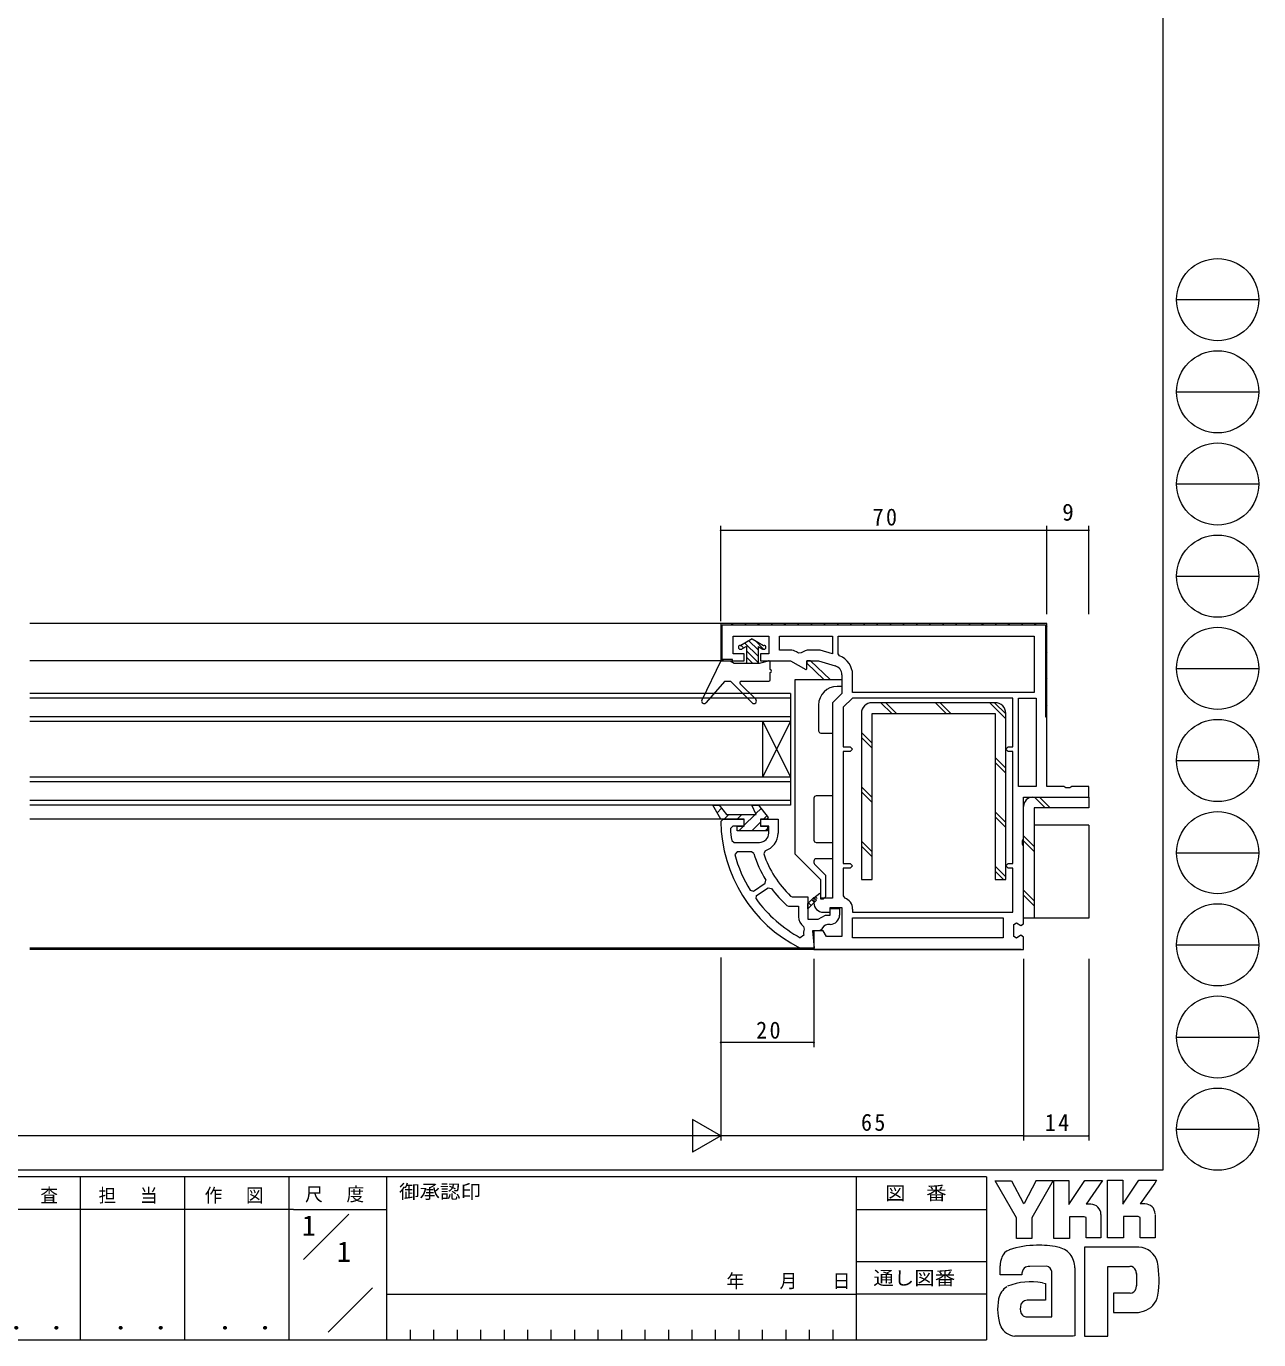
# Model space of a CAD drawing. Units: millimetres on the paper. Extents: x -420 to 373, y -297 to 267.
# Drawn here: x 108.3 to 372.9, y -297 to -14.9 of the extents above; entities that cross this region are included whole.
import ezdxf
from ezdxf.enums import TextEntityAlignment as Align

# ---------------------------------------------------------------- set-up
doc = ezdxf.new("R2010")
doc.units = ezdxf.units.MM
for name, color, linetype, lineweight in [('0-1_YKK_ZWAK', 7, 'Continuous', 9), ('0-3_YKK_12', 2, 'Continuous', 9), ('0-4_YKK_D', 6, 'Continuous', 9), ('0-6_YKK_13', 4, 'Continuous', 9), ('0-7_YKK_11', 7, 'Continuous', 9)]:
    doc.layers.add(name, color=color, linetype=linetype, lineweight=lineweight)
doc.layers.add('0-2_USER1', color=3, linetype='Continuous')
doc.styles.add('ＭＳ ゴシック', font='')
doc.styles.get('ＭＳ ゴシック').set_extended_font_data('MS Gothic')

msp = doc.modelspace()

# ---------------------------------------------------------------- linework, layer by layer
at = {"layer": '0-1_YKK_ZWAK'}
for p, q in [((352.3, 264.4), (352.3, -260.6)), ((355.276, -73.616), (372.916, -73.616)), ((355.276, -93.412), (372.916, -93.412)), ((355.276, -113.208), (372.916, -113.208)), ((355.276, -133.004), (372.916, -133.004)), ((355.276, -152.8), (372.916, -152.8)), ((355.276, -172.596), (372.916, -172.596)), ((355.276, -192.392), (372.916, -192.392)), ((355.276, -212.188), (372.916, -212.188)), ((355.276, -231.984), (372.916, -231.984)), ((355.276, -251.78), (372.916, -251.78)), ((352.3, -260.6), (-417.7, -260.6)), ((314.5, -262), (-417.7, -262)), ((119.9, -262), (119.9, -297)), ((142.3, -262), (142.3, -297)), ((164.7, -262), (164.7, -297)), ((185.7, -262), (185.7, -297)), ((286.5, -262), (286.5, -297)), ((314.5, -262), (314.5, -297)), ((316.337, -262.906), (319.851, -262.906)), ((320.932, -270.799), (316.337, -262.906)), ((325.136, -262.798), (322.581, -267.771)), ((328.96, -275.231), (328.96, -262.825)), ((340.474, -262.717), (343.745, -262.717)), ((340.474, -275.123), (340.474, -262.717)), ((347.178, -262.717), (350.962, -262.717)), ((350.583, -263.365), (347.461, -267.825)), ((350.962, -262.717), (350.583, -263.365)), ((336.879, -267.906), (335.84, -267.906)), ((348.501, -267.825), (347.461, -267.825)), ((165.684, -268.999), (97.5, -268.999)), ((165.684, -268.999), (185.7, -268.999)), ((167.87, -279.736), (177.564, -270.043)), ((286.5, -269), (314.5, -269)), ((335.474, -270.582), (332.284, -270.582)), ((339.042, -270.069), (339.042, -275.15)), ((343.88, -270.555), (343.88, -275.123)), ((347.069, -270.555), (343.88, -270.555)), ((347.502, -270.717), (347.069, -270.555)), ((347.502, -275.096), (347.502, -270.717)), ((350.664, -270.069), (350.664, -275.096)), ((343.88, -275.123), (340.474, -275.123)), ((347.502, -275.046), (347.553, -275.096)), ((350.664, -275.096), (347.502, -275.096)), ((347.124, -277.096), (335.528, -277.096)), ((335.528, -277.096), (335.528, -296.206)), ((286.5, -280.199), (314.5, -280.199)), ((317.418, -283.07), (317.418, -281.141)), ((327.446, -281.205), (323.748, -281.275)), ((333.42, -281.583), (333.42, -296.179)), ((340.555, -281.259), (345.204, -281.259)), ((340.555, -296.206), (340.555, -281.259)), ((322.067, -283.07), (317.418, -283.07)), ((328.527, -292.071), (328.527, -282.34)), ((346.673, -282.756), (346.691, -285.391)), ((173.172, -295.345), (182.696, -285.821)), ((185.7, -287.2), (286.5, -287.2)), ((314.5, -287.199), (286.5, -287.199)), ((341.772, -286.989), (341.772, -291.125)), ((345.313, -286.989), (341.772, -286.989)), ((327.176, -288.53), (323.181, -288.535)), ((322.905, -292.071), (328.527, -292.071)), ((328.095, -292.071), (328.446, -292.071)), ((328.527, -292.07), (328.528, -292.071)), ((341.772, -291.125), (347.097, -291.125)), ((347.097, -291.125), (348.178, -290.882)), ((190.74, -294.9), (190.74, -297)), ((195.78, -294.9), (195.78, -297)), ((200.82, -294.9), (200.82, -297)), ((205.86, -294.9), (205.86, -297)), ((210.9, -294.9), (210.9, -297)), ((215.94, -294.9), (215.94, -297)), ((220.98, -294.9), (220.98, -297)), ((226.02, -294.9), (226.02, -297)), ((231.06, -294.9), (231.06, -297)), ((236.1, -294.9), (236.1, -297)), ((241.14, -294.9), (241.14, -297)), ((246.18, -294.9), (246.18, -297)), ((251.22, -294.9), (251.22, -297)), ((256.26, -294.9), (256.26, -297)), ((261.3, -294.9), (261.3, -297)), ((266.34, -294.9), (266.34, -297)), ((271.38, -294.9), (271.38, -297)), ((276.42, -294.9), (276.42, -297)), ((281.46, -294.9), (281.46, -297)), ((333.42, -296.179), (333.095, -296.233)), ((-417.7, -297), (314.5, -297)), ((322.067, -296.26), (320.58, -296.26)), ((333.095, -296.233), (322.067, -296.26))]:
    msp.add_line(p, q, dxfattribs=at)
for points in [[(319.851, -262.906), (322.364, -267.609), (322.581, -267.771)], [(325.136, -262.798), (328.762, -262.798), (324.229, -270.826)], [(328.96, -262.825), (332.176, -262.825), (332.176, -267.923), (335.555, -262.771)], [(335.555, -262.771), (339.38, -262.771), (335.84, -267.906)], [(343.745, -262.717), (343.745, -267.908), (347.178, -262.717)], [(324.229, -270.826), (324.229, -275.258), (320.932, -275.258), (320.932, -270.799)], [(332.284, -270.582), (332.284, -275.231), (328.96, -275.231)], [(339.042, -275.15), (335.906, -275.15), (335.906, -270.744), (335.474, -270.582)], [(326.473, -284.773), (327.176, -284.935), (327.176, -288.53)], [(335.528, -296.206), (339.772, -296.206), (340.555, -296.206)]]:
    msp.add_lwpolyline(points, dxfattribs=at)
for centre in [(364.096, -73.616), (364.096, -93.412), (364.096, -113.208), (364.096, -133.004), (364.096, -152.8), (364.096, -172.596), (364.096, -192.392), (364.096, -212.188), (364.096, -231.984), (364.096, -251.78)]:
    msp.add_circle(centre, 8.82, dxfattribs=at)
for centre, radius, start, end in [((336.879, -270.069), 2.163, 0.00165, 89.99603), ((348.501, -269.988), 2.163, 0.00165, 89.99603), ((320.106, -280.055), 2.444, 109.02126, 161.51263), ((325.222, -294.401), 17.68, 89.89165, 109.30847), ((325.741, -297.463), 20.748, 78.78009, 91.46938), ((329.03, -281.496), 4.449, 40.66422, 80.31693), ((328.809, -281.485), 4.612, 358.78058, 38.76563), ((346.972, -281.44), 4.341, 14.44571, 87.08746), ((322.459, -281.166), 5.037, 158.41083, 179.71774), ((324.175, -283.007), 2.109, 138.46381, 181.71359), ((323.615, -282.971), 1.701, 85.50551, 126.78038), ((326.956, -282.754), 1.625, 14.75519, 72.44994), ((345.365, -282.479), 1.229, 16.43123, 96.91661), ((330.666, -284.187), 20.86, 350.99026, 10.67624), ((324.02, -297.854), 13.309, 79.38097, 112.05824), ((343.031, -283.208), 3.673, 4.93422, 17.03551), ((320.927, -288.927), 3.908, 121.8271, 169.08475), ((345.314, -285.684), 1.306, 269.95467, 342.90144), ((343.01, -285.041), 3.697, 343.6902, 354.75362), ((347.035, -286.745), 4.291, 285.4429, 349.90448), ((327.949, -290.395), 11.082, 168.76372, 199.80078), ((324.082, -290.328), 2.369, 171.08202, 216.71922), ((323.19, -289.979), 1.445, 90.33952, 178.03638), ((323.15, -290.565), 1.526, 230.97279, 260.7549), ((320.94, -292.443), 3.823, 207.31435, 263.59464)]:
    msp.add_arc(centre, radius, start, end, dxfattribs=at)
at = {"layer": '0-3_YKK_12'}
for p, q in [((302.904, -143.184), (109.084, -143.184)), ((257.93, -151.184), (109.084, -151.184)), ((272.43, -158.184), (109.084, -158.184)), ((272.43, -159.184), (109.084, -159.184)), ((272.43, -158.184), (272.43, -182.184)), ((272.43, -163.184), (109.084, -163.184)), ((272.43, -164.184), (109.084, -164.184)), ((266.43, -176.184), (272.43, -164.184)), ((266.43, -164.184), (272.43, -176.184)), ((266.43, -176.184), (266.43, -164.184)), ((272.43, -176.184), (109.084, -176.184)), ((272.43, -177.184), (109.084, -177.184)), ((272.43, -181.184), (109.084, -181.184)), ((272.43, -182.184), (109.084, -182.184)), ((257.606, -185.184), (109.084, -185.184)), ((274.549, -212.884), (109.084, -212.884)), ((321.93, -213.184), (109.084, -213.184))]:
    msp.add_line(p, q, dxfattribs=at)
at = {"layer": '0-4_YKK_D'}
for p, q in [((257.43, -142.684), (257.43, -122.184)), ((327.43, -123.184), (257.43, -123.184)), ((327.43, -141.189), (327.43, -122.184)), ((327.43, -141.189), (327.43, -122.184)), ((336.43, -123.184), (327.43, -123.184)), ((336.43, -141.189), (336.43, -122.184)), ((257.43, -214.884), (257.43, -254.184)), ((257.43, -215.184), (257.43, -234.184)), ((257.43, -215.184), (257.43, -254.184)), ((277.43, -215.184), (277.43, -234.184)), ((322.43, -215.184), (322.43, -254.184)), ((322.43, -215.184), (322.43, -254.184)), ((336.43, -215.184), (336.43, -254.184)), ((277.43, -233.184), (257.43, -233.184)), ((257.43, -253.184), (251.367, -249.684)), ((251.367, -249.684), (251.367, -256.684)), ((250.43, -253.184), (-35.57, -253.184)), ((257.43, -253.184), (245.305, -253.184)), ((257.43, -253.184), (251.367, -256.684)), ((322.43, -253.184), (257.43, -253.184)), ((322.43, -253.184), (336.43, -253.184))]:
    msp.add_line(p, q, dxfattribs=at)
for centre, start, end in [((257.43, -123.184), 0, 180), ((257.43, -123.184), 180, 0), ((327.43, -123.184), 0, 180), ((327.43, -123.184), 0, 180), ((327.43, -123.184), 180, 0), ((327.43, -123.184), 180, 0), ((336.43, -123.184), 0, 180), ((336.43, -123.184), 180, 0), ((257.43, -233.184), 0, 180), ((257.43, -233.184), 180, 0), ((277.43, -233.184), 0, 180), ((277.43, -233.184), 180, 0), ((322.43, -253.184), 0, 180), ((322.43, -253.184), 0, 180), ((322.43, -253.184), 180, 0), ((322.43, -253.184), 180, 0), ((336.43, -253.184), 0, 180), ((336.43, -253.184), 180, 0)]:
    msp.add_arc(centre, 0.106, start, end, dxfattribs=at)
at = {"layer": '0-6_YKK_13'}
for p, q in [((264.18, -146.484), (261.755, -147.884)), ((264.18, -146.484), (266.605, -147.884)), ((261.63, -147.884), (261.755, -147.884)), ((261.63, -148.684), (261.862, -148.684)), ((261.78, -147.869), (262.366, -148.455)), ((262.93, -148.129), (262.062, -148.63)), ((262.634, -147.376), (265.43, -150.172)), ((262.93, -148.129), (262.93, -151.684)), ((262.93, -149.019), (265.43, -151.519)), ((263.488, -146.883), (265.43, -148.825)), ((264.785, -146.833), (266.636, -148.684)), ((265.43, -148.129), (266.297, -148.63)), ((265.43, -148.129), (265.43, -151.684)), ((266.497, -148.684), (266.73, -148.684)), ((266.605, -147.884), (266.73, -147.884)), ((257.43, -151.184), (253.378, -159.668)), ((257.43, -151.184), (259.43, -151.184)), ((259.43, -151.184), (260.296, -151.684)), ((260.296, -151.684), (265.73, -151.684)), ((262.93, -150.366), (264.247, -151.684)), ((265.73, -151.684), (267.656, -151.193)), ((268.03, -153.084), (268.03, -151.484)), ((276.73, -151.191), (275.93, -151.191)), ((275.93, -151.191), (275.93, -151.691)), ((275.93, -151.691), (279.592, -155.191)), ((280.907, -155.191), (276.73, -151.191)), ((268.03, -155.284), (268.03, -153.684)), ((258.33, -155.584), (254.203, -160.216)), ((258.33, -155.584), (259.53, -155.584)), ((264.169, -160.223), (259.53, -155.584)), ((261.597, -156.096), (264.946, -159.445)), ((261.81, -155.584), (267.73, -155.584)), ((273.43, -192.691), (273.43, -155.191)), ((273.43, -155.191), (283.43, -155.191)), ((283.43, -156.691), (282.43, -156.691)), ((283.43, -155.191), (283.43, -156.691)), ((278.43, -160.691), (278.43, -166.191)), ((316.33, -160.184), (289.93, -160.184)), ((291.828, -160.184), (294.128, -162.484)), ((292.889, -160.184), (295.189, -162.484)), ((303.495, -160.184), (305.795, -162.484)), ((304.557, -160.184), (306.857, -162.484)), ((315.162, -160.184), (318.63, -163.651)), ((316.224, -160.184), (318.63, -162.589)), ((287.63, -162.484), (287.63, -198.184)), ((289.93, -162.484), (316.33, -162.484)), ((289.93, -198.184), (289.93, -162.484)), ((316.33, -162.484), (316.33, -198.184)), ((318.63, -198.184), (318.63, -162.484)), ((287.63, -166.591), (289.93, -168.891)), ((287.63, -167.653), (289.93, -169.953)), ((316.33, -171.957), (318.63, -174.257)), ((316.33, -173.018), (318.63, -175.318)), ((287.63, -178.259), (289.93, -180.558)), ((287.63, -179.32), (289.93, -181.62)), ((324.43, -180.484), (336.43, -180.484)), ((324.762, -180.484), (327.062, -182.784)), ((325.824, -180.484), (328.124, -182.784)), ((336.43, -180.484), (336.43, -182.784)), ((277.43, -180.691), (277.43, -189.691)), ((322.43, -206.484), (322.43, -182.484)), ((324.73, -182.784), (324.73, -206.484)), ((336.43, -182.784), (324.73, -182.784)), ((316.33, -183.624), (318.63, -185.924)), ((316.33, -184.685), (318.63, -186.985)), ((322.43, -188.757), (324.73, -191.057)), ((336.43, -186.484), (324.73, -186.484)), ((287.63, -189.926), (289.93, -192.226)), ((287.63, -190.987), (289.93, -193.287)), ((322.43, -189.818), (324.73, -192.118)), ((278.93, -198.191), (273.43, -192.691)), ((277.43, -194.191), (277.43, -194.504)), ((277.576, -194.858), (279.93, -197.212)), ((316.33, -195.291), (318.63, -197.591)), ((316.33, -196.353), (318.161, -198.184)), ((287.63, -198.184), (289.93, -198.184)), ((316.33, -198.184), (318.63, -198.184)), ((322.43, -200.424), (324.73, -202.724)), ((322.43, -201.485), (324.73, -203.785)), ((324.73, -206.484), (322.43, -206.484))]:
    msp.add_line(p, q, dxfattribs=at)
for points in [[(278.93, -166.691), (281.43, -166.691), (281.43, -180.191), (277.93, -180.191)], [(336.43, -186.484), (336.43, -206.484), (324.73, -206.484)], [(277.93, -190.191), (281.43, -190.191), (281.43, -193.691), (277.93, -193.691)], [(279.93, -197.212), (279.93, -201.891), (279.43, -202.391), (278.93, -202.391), (278.93, -198.191)]]:
    msp.add_lwpolyline(points, dxfattribs=at)
for centre, radius, start, end in [((261.63, -148.284), 0.4, 90, 270), ((261.862, -148.284), 0.4, 270, 299.99998), ((266.497, -148.284), 0.4, 239.99998, 270), ((266.73, -148.284), 0.4, 270, 90), ((267.73, -151.484), 0.3, 0, 104.29437), ((268.03, -153.384), 0.3, 270, 90), ((261.81, -155.884), 0.3, 90, 224.99998), ((267.73, -155.284), 0.3, 270, 0), ((282.43, -160.691), 4, 90, 180), ((253.83, -159.884), 0.5, 154.47647, 318.30571), ((264.557, -159.834), 0.55, 225, 45), ((289.93, -162.484), 2.3, 90, 180), ((316.33, -162.484), 2.3, 0, 90), ((278.93, -166.191), 0.5, 180, 270), ((277.93, -180.691), 0.5, 90, 180), ((324.43, -182.484), 2, 90, 180), ((277.93, -189.691), 0.5, 180, 270), ((277.93, -194.191), 0.5, 90, 180), ((277.93, -194.504), 0.5, 180, 224.99998)]:
    msp.add_arc(centre, radius, start, end, dxfattribs=at)
at = {"layer": '0-7_YKK_11'}
for p, q in [((260.062, -143.184), (259.762, -143.484)), ((262.891, -143.184), (262.591, -143.484)), ((265.719, -143.184), (265.419, -143.484)), ((268.547, -143.184), (268.247, -143.484)), ((271.376, -143.184), (271.076, -143.484)), ((274.204, -143.184), (273.904, -143.484)), ((277.033, -143.184), (276.733, -143.484)), ((279.861, -143.184), (279.561, -143.484)), ((282.69, -143.184), (282.389, -143.484)), ((285.518, -143.184), (285.218, -143.484)), ((288.346, -143.184), (288.046, -143.484)), ((291.175, -143.184), (290.875, -143.484)), ((294.003, -143.184), (293.703, -143.484)), ((296.832, -143.184), (296.532, -143.484)), ((299.66, -143.184), (299.36, -143.484)), ((302.489, -143.184), (302.188, -143.484)), ((305.317, -143.184), (305.017, -143.484)), ((308.145, -143.184), (307.845, -143.484)), ((310.974, -143.184), (310.674, -143.484)), ((313.802, -143.184), (313.502, -143.484)), ((316.631, -143.184), (316.331, -143.484)), ((319.459, -143.184), (319.159, -143.484)), ((322.287, -143.184), (321.988, -143.484)), ((325.116, -143.184), (324.816, -143.484)), ((327.43, -143.698), (327.13, -143.998)), ((257.73, -145.516), (257.43, -145.816)), ((270.03, -145.884), (281.43, -145.884)), ((282.63, -145.884), (324.73, -145.884)), ((327.43, -146.527), (327.13, -146.827)), ((257.73, -148.345), (257.43, -148.645)), ((327.43, -149.355), (327.13, -149.655)), ((258.019, -150.884), (257.752, -151.151)), ((257.93, -151.184), (259.93, -151.184)), ((327.43, -152.184), (327.13, -152.484)), ((327.43, -155.012), (327.13, -155.312)), ((327.43, -157.841), (327.13, -158.141)), ((320.13, -159.184), (285.682, -159.184)), ((321.33, -178.184), (321.33, -159.184)), ((327.43, -160.669), (327.13, -160.969)), ((257.62, -182.866), (256.669, -183.816)), ((266.085, -182.886), (264.976, -183.995)), ((257.43, -185.691), (257.93, -185.184)), ((257.93, -185.184), (262.23, -185.184)), ((259.131, -184.184), (258.131, -185.184)), ((258.649, -184.184), (265.064, -184.184)), ((261.959, -184.184), (260.959, -185.184)), ((264.787, -184.184), (262.417, -186.555)), ((265.93, -185.87), (264.116, -187.684)), ((267.308, -184.492), (266.616, -185.184)), ((259.994, -186.684), (259.495, -187.218)), ((262.23, -186.684), (259.994, -186.684)), ((262.3, -186.671), (261.288, -187.684)), ((267.43, -187.198), (266.944, -187.684)), ((259.784, -189.762), (260.277, -190.184)), ((260.277, -190.184), (265.73, -190.184)), ((264.042, -192.184), (260.92, -192.184)), ((264.52, -192.537), (264.042, -192.184)), ((266.968, -191.987), (266.649, -192.624)), ((265.009, -202.33), (265.133, -201.621)), ((277.52, -203.059), (276.955, -202.493)), ((278.128, -202.253), (277.761, -201.885)), ((276.813, -203.766), (276.248, -203.2)), ((275.179, -208.22), (275.357, -208.803)), ((275.238, -210.135), (274.507, -210.664)), ((318.03, -210.684), (285.73, -210.684))]:
    msp.add_line(p, q, dxfattribs=at)
for points in [[(327.43, -143.184), (257.43, -143.184), (257.43, -151.184), (262.43, -151.184), (262.43, -149.684), (260.13, -149.684), (260.13, -145.884), (267.73, -145.884), (267.73, -149.684), (265.93, -149.684), (265.93, -151.184), (272.43, -151.184), (275.703, -153.073), (275.93, -152.943), (275.93, -151.184), (278.43, -151.184), (282.004, -152.256)], [(257.93, -151.184), (259.93, -151.184), (259.93, -150.884), (257.73, -150.884), (257.73, -143.484), (327.13, -143.484), (327.13, -163.184), (327.43, -163.184), (327.43, -143.684)], [(279.43, -205.184), (280.93, -205.184), (280.93, -204.184), (283.43, -204.184), (283.43, -210.384), (280.122, -210.384), (279.43, -209.184), (277.43, -209.184), (277.43, -213.184), (322.43, -213.184), (322.43, -210.506), (321.866, -210.143), (320.893, -210.725), (320.33, -210.362), (320.33, -207.806), (320.893, -207.443), (321.866, -208.025), (322.43, -207.662), (322.43, -191.05), (322.18, -190.617), (322.18, -189.751), (322.43, -189.318), (322.43, -180.484), (336.43, -180.484), (336.43, -178.184), (332.796, -178.184), (332.363, -178.434), (331.497, -178.434), (331.064, -178.184), (327.43, -178.184), (327.43, -143.184)], [(270.03, -145.884), (281.43, -145.884), (281.43, -149.682), (278.767, -148.884), (276.43, -148.884)], [(272.296, -148.884), (270.03, -148.884), (270.03, -145.884)], [(282.63, -145.884), (324.73, -145.884), (324.73, -157.984), (285.73, -157.984), (285.73, -154.172)], [(282.953, -150.15), (282.63, -149.683), (282.63, -145.884)], [(274.703, -149.479), (274.145, -149.518), (273.696, -149.259)], [(283.43, -154.172), (283.43, -158.184), (281.43, -160.184), (281.43, -202.184), (278.93, -202.184), (278.93, -201.279), (278.685, -201.162), (277.43, -202.184), (277.43, -203.184)], [(320.13, -159.184), (285.682, -159.184), (283.73, -161.136), (283.73, -169.684), (285.23, -169.684), (285.73, -170.184), (285.23, -170.684), (283.73, -170.684), (283.73, -194.684), (285.23, -194.684), (285.73, -195.184), (285.23, -195.684), (283.73, -195.684), (283.73, -201.663), (284.063, -202.135)], [(285.73, -204.492), (285.73, -205.184), (320.13, -205.184), (320.13, -195.684), (319.13, -195.684), (318.63, -195.184), (319.13, -194.684), (320.13, -194.684), (320.13, -170.684), (319.13, -170.684), (318.63, -170.184), (319.13, -169.684), (320.13, -169.684), (320.13, -159.184)], [(266.13, -185.184), (269.73, -185.184), (269.73, -188.184)], [(267.73, -188.184), (267.73, -186.684), (266.13, -186.684)], [(264.042, -192.184), (260.92, -192.184), (260.437, -192.815)], [(263.76, -200.473), (264.464, -200.625), (266.954, -198.946), (267.101, -198.27)], [(265.133, -201.621), (267.623, -199.942), (268.305, -200.06)], [(272.423, -201.743), (272.771, -201.884), (276.13, -201.884), (276.13, -206.684), (278.371, -206.684), (279.93, -205.784), (280.93, -205.784), (280.93, -204.384), (282.93, -204.384), (282.93, -205.784)], [(271.645, -203.754), (271.981, -203.884), (274.13, -203.884), (274.13, -206.184)], [(280.93, -207.784), (280.487, -207.784), (280.365, -207.799)], [(279.038, -208.895), (278.585, -209.184), (277.152, -209.184), (277.475, -212.884), (274.549, -212.884), (274.322, -212.829)]]:
    msp.add_lwpolyline(points, dxfattribs=at)
for points in [[(321.33, -178.184), (321.33, -159.184), (325.13, -159.184), (325.13, -178.184)], [(258.649, -184.184), (265.064, -184.184), (264.133, -182.184), (265.55, -182.184), (267.584, -184.854), (267.412, -185.184), (265.93, -185.184), (265.93, -186.684), (267.43, -186.684), (267.43, -187.684), (260.93, -187.684), (260.93, -186.684), (262.43, -186.684), (262.43, -185.184), (257.43, -185.184), (255.762, -182.184), (257.087, -182.184)], [(278.012, -202.567), (276.13, -204.449), (276.13, -203.318), (277.447, -202.001)], [(318.03, -210.684), (285.73, -210.684), (285.73, -206.384), (318.03, -206.384)]]:
    msp.add_lwpolyline(points, close=True, dxfattribs=at)
for centre, radius, start, end in [((272.296, -151.684), 2.8, 59.99998, 90), ((276.43, -151.684), 2.8, 89.99998, 128.05968), ((281.43, -154.172), 2, 359.99998, 73.30077), ((281.43, -154.172), 4.3, 359.99997, 69.25763), ((288.426, -185.223), 31, 180.86488, 242.93672), ((288.426, -185.223), 29, 183.94423, 189.00407), ((265.73, -188.184), 2, 270, 359.99998), ((265.73, -188.184), 4, 288.03203, 359.99998), ((288.426, -185.223), 29, 195.175, 211.72586), ((288.426, -185.223), 25, 197.01155, 211.45816), ((288.426, -185.223), 23, 198.76877, 225.90932), ((288.426, -185.223), 25, 216.40285, 227.8372), ((288.426, -185.223), 29, 216.14981, 241.3156), ((283.23, -204.492), 2.5, 0.00002, 70.52878), ((279.43, -203.184), 2, 180, 269.99998), ((280.93, -205.784), 2, 270, 359.99998), ((276.63, -206.184), 2.5, 179.99997, 234.54309), ((280.851, -209.739), 2, 104.05469, 155.03664), ((277.697, -209.684), 2.5, 159.3833, 190.40863)]:
    msp.add_arc(centre, radius, start, end, dxfattribs=at)

# ---------------------------------------------------------------- texts
at = {"layer": '0-1_YKK_ZWAK', "style": 'ＭＳ ゴシック', "width": 1.1}
for s, p in [('御承認印', (188.367, -267.533)), ('図\u3000番', (292.698, -267.862)), ('通し図番', (290.179, -286.085))]:
    msp.add_text(s, height=2.933, dxfattribs=at).set_placement(p, align=Align.BOTTOM_LEFT)
at = {"layer": '0-1_YKK_ZWAK', "color": 3, "style": 'ＭＳ ゴシック', "width": 1.15}
for p in [(101.955, -295.946), (124.355, -295.946), (146.755, -295.946)]:
    msp.add_text(' ． ．', height=3.666, dxfattribs=at).set_placement(p, align=Align.BOTTOM_LEFT)
at = {"layer": '0-1_YKK_ZWAK', "char_height": 2.933, "attachment_point": 7, "style": 'ＭＳ ゴシック'}
for s, insert in [('\\T1.17;\\W0.95;照\\~\\~査', (102.489, -267.78)), ('\\T1.17;\\W0.95;担\\~\\~当', (123.855, -267.78)), ('\\T1.17;\\W0.95;作\\~\\~図', (146.62, -267.762)), ('\\T1.17;\\W0.95;尺\\~\\~度', (168.212, -267.537)), ('\\T1.2;\\W0.95;年\\~\\~\\~月\\~\\~\\~日', (258.676, -286.169))]:
    msp.add_mtext(s, dxfattribs=dict(at, insert=insert))
at = {"layer": '0-2_USER1', "style": 'ＭＳ ゴシック'}
for p in [(167.5, -275.999), (175.033, -281.599)]:
    msp.add_text('1', height=4.399, dxfattribs=at).set_placement(p, align=Align.BOTTOM_LEFT)
at = {"layer": '0-4_YKK_D', "color": 3, "style": 'ＭＳ ゴシック'}
msp.add_text('9', height=3.666, dxfattribs=at).set_placement((330.73, -122.184), align=Align.BOTTOM_LEFT)
at = {"layer": '0-4_YKK_D', "color": 3, "char_height": 3.666, "attachment_point": 7, "style": 'ＭＳ ゴシック'}
for s, insert in [('\\T1.21;\\W0.95;70', (290.03, -122.184)), ('\\T1.21;\\W0.95;20', (265.03, -232.384)), ('\\T1.21;\\W0.95;65', (287.53, -252.184)), ('\\T1.21;\\W0.95;14', (326.992, -252.184))]:
    msp.add_mtext(s, dxfattribs=dict(at, insert=insert))

doc.saveas('drawing.dxf')
